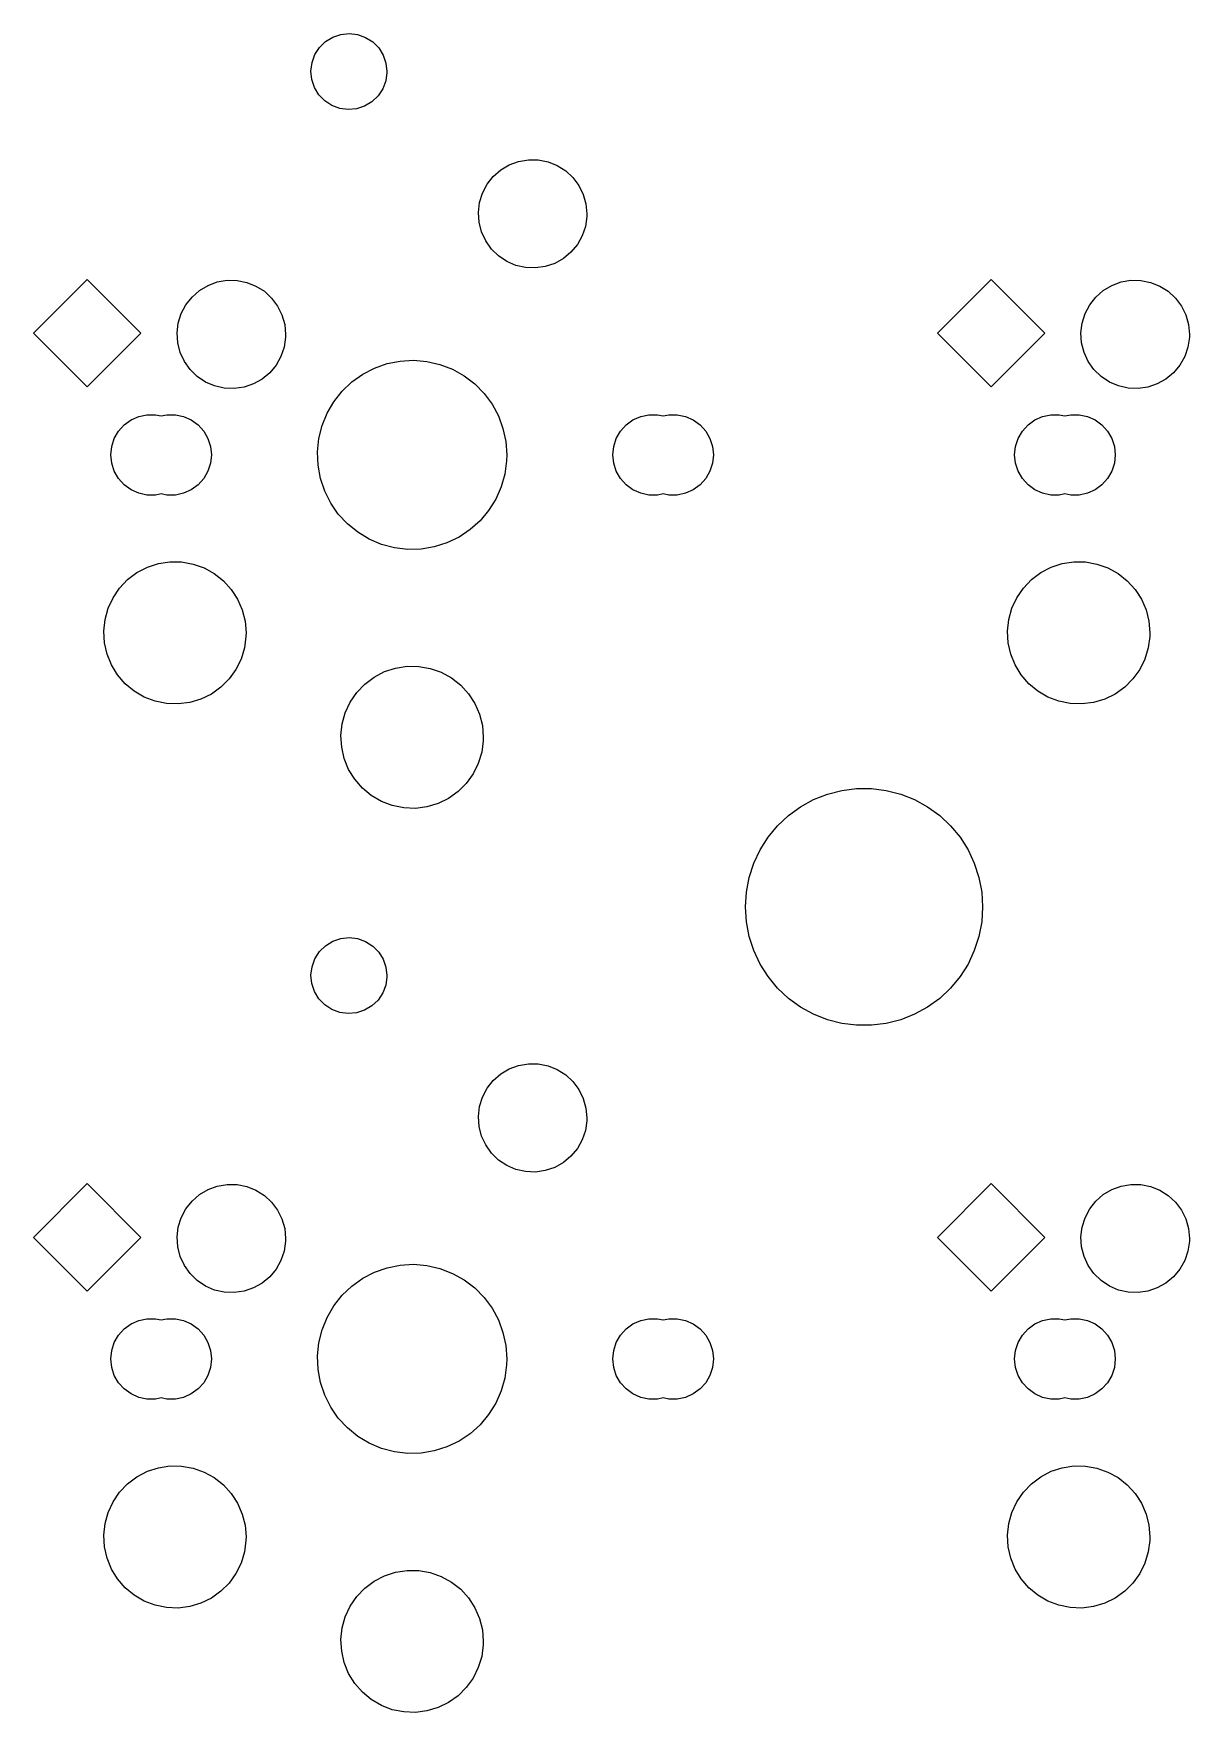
# Model space of a CAD drawing. Extents: x 63 to 249, y -153 to -58.
# Drawn here: x 196.62 to 220.98, y -114.51 to -79.13 of the extents above; entities that cross this region are included whole.
import ezdxf

# ---------------------------------------------------------------- set-up
doc = ezdxf.new("R2010")
doc.units = 0
doc.layers.add('BLACK', color=7, linetype='CONTINUOUS')

msp = doc.modelspace()

# ---------------------------------------------------------------- linework, layer by layer
at = {"layer": 'BLACK', "linetype": 'CONTINUOUS'}
for p, q in [((202.772, -79.3029), (202.924, -79.2094)), ((202.924, -79.2094), (203.093, -79.1519)), ((203.093, -79.1519), (203.27, -79.1333)), ((203.27, -79.1333), (203.447, -79.1544)), ((203.447, -79.1544), (203.615, -79.2142)), ((203.615, -79.2142), (203.766, -79.3098)), ((202.487, -79.7452), (202.548, -79.5776)), ((202.548, -79.5776), (202.645, -79.4277)), ((202.645, -79.4277), (202.772, -79.3029)), ((203.766, -79.3098), (203.892, -79.4364)), ((203.892, -79.4364), (203.986, -79.5876)), ((203.986, -79.5876), (204.045, -79.756)), ((202.465, -79.9221), (202.487, -79.7452)), ((202.482, -80.0996), (202.465, -79.9221)), ((204.045, -79.756), (204.065, -79.9333)), ((204.065, -79.9333), (204.064, -79.9556)), ((202.538, -80.2688), (202.482, -80.0996)), ((202.631, -80.4214), (202.538, -80.2688)), ((203.976, -80.299), (203.878, -80.4475)), ((204.04, -80.1322), (203.976, -80.299)), ((204.064, -79.9556), (204.04, -80.1322)), ((202.755, -80.5497), (202.631, -80.4214)), ((202.904, -80.6474), (202.755, -80.5497)), ((203.071, -80.7095), (202.904, -80.6474)), ((203.748, -80.5705), (203.595, -80.6618)), ((203.878, -80.4475), (203.748, -80.5705)), ((203.248, -80.7331), (203.071, -80.7095)), ((203.426, -80.7169), (203.248, -80.7331)), ((203.595, -80.6618), (203.426, -80.7169)), ((206.308, -82.1442), (206.465, -82.0063)), ((206.465, -82.0063), (206.645, -81.8993)), ((206.645, -81.8993), (206.841, -81.8269)), ((206.841, -81.8269), (207.047, -81.7915)), ((207.047, -81.7915), (207.256, -81.7943)), ((207.256, -81.7943), (207.462, -81.8351)), ((207.462, -81.8351), (207.656, -81.9126)), ((207.656, -81.9126), (207.833, -82.0242)), ((207.833, -82.0242), (207.986, -82.1662)), ((206.081, -82.4936), (206.178, -82.3085)), ((206.178, -82.3085), (206.308, -82.1442)), ((207.986, -82.1662), (208.112, -82.3338)), ((208.112, -82.3338), (208.204, -82.5214)), ((205.994, -82.9011), (206.019, -82.6934)), ((206.019, -82.6934), (206.081, -82.4936)), ((208.204, -82.5214), (208.261, -82.7227)), ((208.261, -82.7227), (208.28, -82.931)), ((206.008, -83.1098), (205.994, -82.9011)), ((206.06, -83.3125), (206.008, -83.1098)), ((208.278, -82.9908), (208.248, -83.1978)), ((208.28, -82.931), (208.278, -82.9908)), ((206.147, -83.5025), (206.06, -83.3125)), ((208.181, -83.3959), (208.079, -83.5784)), ((208.248, -83.1978), (208.181, -83.3959)), ((206.268, -83.6733), (206.147, -83.5025)), ((206.418, -83.8193), (206.268, -83.6733)), ((206.592, -83.9355), (206.418, -83.8193)), ((207.945, -83.7392), (207.784, -83.873)), ((208.079, -83.5784), (207.945, -83.7392)), ((206.784, -84.0181), (206.592, -83.9355)), ((206.988, -84.0642), (206.784, -84.0181)), ((207.197, -84.0724), (206.988, -84.0642)), ((207.404, -84.0424), (207.197, -84.0724)), ((207.602, -83.9752), (207.404, -84.0424)), ((207.784, -83.873), (207.602, -83.9752)), ((196.618, -85.4487), (197.749, -84.3173)), ((197.749, -84.3173), (198.881, -85.4487)), ((199.958, -84.6842), (200.115, -84.5463)), ((200.115, -84.5463), (200.295, -84.4393)), ((200.295, -84.4393), (200.491, -84.3669)), ((200.491, -84.3669), (200.697, -84.3315)), ((200.697, -84.3315), (200.906, -84.3343)), ((200.906, -84.3343), (201.112, -84.3751)), ((201.112, -84.3751), (201.306, -84.4526)), ((201.306, -84.4526), (201.483, -84.5642)), ((215.668, -85.4487), (216.799, -84.3173)), ((216.799, -84.3173), (217.931, -85.4487)), ((219.008, -84.6842), (219.165, -84.5463)), ((219.165, -84.5463), (219.345, -84.4393)), ((219.345, -84.4393), (219.541, -84.3669)), ((219.541, -84.3669), (219.747, -84.3315)), ((219.747, -84.3315), (219.956, -84.3343)), ((219.956, -84.3343), (220.162, -84.3751)), ((220.162, -84.3751), (220.356, -84.4526)), ((220.356, -84.4526), (220.533, -84.5642)), ((199.731, -85.0336), (199.828, -84.8485)), ((199.828, -84.8485), (199.958, -84.6842)), ((201.483, -84.5642), (201.636, -84.7062)), ((201.636, -84.7062), (201.762, -84.8738)), ((201.762, -84.8738), (201.854, -85.0614)), ((218.781, -85.0336), (218.878, -84.8485)), ((218.878, -84.8485), (219.008, -84.6842)), ((220.533, -84.5642), (220.686, -84.7062)), ((220.686, -84.7062), (220.812, -84.8738)), ((220.812, -84.8738), (220.904, -85.0614)), ((199.644, -85.4411), (199.669, -85.2334)), ((199.669, -85.2334), (199.731, -85.0336)), ((201.854, -85.0614), (201.911, -85.2627)), ((218.694, -85.4411), (218.719, -85.2334)), ((218.719, -85.2334), (218.781, -85.0336)), ((220.904, -85.0614), (220.961, -85.2627)), ((197.749, -86.5801), (196.618, -85.4487)), ((198.881, -85.4487), (197.749, -86.5801)), ((199.658, -85.6498), (199.644, -85.4411)), ((201.928, -85.5308), (201.898, -85.7378)), ((201.911, -85.2627), (201.93, -85.471)), ((201.93, -85.471), (201.928, -85.5308)), ((216.799, -86.5801), (215.668, -85.4487)), ((217.931, -85.4487), (216.799, -86.5801)), ((218.708, -85.6498), (218.694, -85.4411)), ((220.978, -85.5308), (220.948, -85.7378)), ((220.961, -85.2627), (220.98, -85.471)), ((220.98, -85.471), (220.978, -85.5308)), ((199.71, -85.8525), (199.658, -85.6498)), ((199.797, -86.0425), (199.71, -85.8525)), ((201.831, -85.9359), (201.729, -86.1184)), ((201.898, -85.7378), (201.831, -85.9359)), ((218.76, -85.8525), (218.708, -85.6498)), ((218.847, -86.0425), (218.76, -85.8525)), ((220.881, -85.9359), (220.779, -86.1184)), ((220.948, -85.7378), (220.881, -85.9359)), ((199.918, -86.2133), (199.797, -86.0425)), ((200.068, -86.3593), (199.918, -86.2133)), ((201.595, -86.2792), (201.434, -86.413)), ((201.729, -86.1184), (201.595, -86.2792)), ((203.326, -86.4747), (203.555, -86.3109)), ((203.555, -86.3109), (203.805, -86.1811)), ((203.805, -86.1811), (204.071, -86.0878)), ((204.071, -86.0878), (204.347, -86.0328)), ((204.347, -86.0328), (204.628, -86.0173)), ((204.628, -86.0173), (204.909, -86.0416)), ((204.909, -86.0416), (205.183, -86.1052)), ((205.183, -86.1052), (205.446, -86.2069)), ((205.446, -86.2069), (205.692, -86.3445)), ((218.968, -86.2133), (218.847, -86.0425)), ((219.118, -86.3593), (218.968, -86.2133)), ((220.645, -86.2792), (220.484, -86.413)), ((220.779, -86.1184), (220.645, -86.2792)), ((200.242, -86.4755), (200.068, -86.3593)), ((200.434, -86.5581), (200.242, -86.4755)), ((200.638, -86.6042), (200.434, -86.5581)), ((200.847, -86.6124), (200.638, -86.6042)), ((201.054, -86.5824), (200.847, -86.6124)), ((201.252, -86.5152), (201.054, -86.5824)), ((201.434, -86.413), (201.252, -86.5152)), ((202.948, -86.8903), (203.122, -86.6691)), ((203.122, -86.6691), (203.326, -86.4747)), ((205.692, -86.3445), (205.916, -86.5154)), ((205.916, -86.5154), (206.113, -86.7161)), ((219.292, -86.4755), (219.118, -86.3593)), ((219.484, -86.5581), (219.292, -86.4755)), ((219.688, -86.6042), (219.484, -86.5581)), ((219.897, -86.6124), (219.688, -86.6042)), ((220.104, -86.5824), (219.897, -86.6124)), ((220.302, -86.5152), (220.104, -86.5824)), ((220.484, -86.413), (220.302, -86.5152)), ((202.806, -87.1338), (202.948, -86.8903)), ((206.113, -86.7161), (206.281, -86.9426)), ((206.281, -86.9426), (206.414, -87.1905)), ((198.528, -87.3787), (198.672, -87.2741)), ((198.672, -87.2741), (198.834, -87.2017)), ((198.834, -87.2017), (199.008, -87.1648)), ((199.008, -87.1648), (199.186, -87.1648)), ((199.186, -87.1648), (199.307, -87.1905)), ((199.307, -87.1905), (199.428, -87.1648)), ((199.428, -87.1648), (199.606, -87.1648)), ((199.606, -87.1648), (199.78, -87.2017)), ((199.78, -87.2017), (199.942, -87.2741)), ((199.942, -87.2741), (200.086, -87.3787)), ((202.701, -87.3949), (202.806, -87.1338)), ((206.414, -87.1905), (206.512, -87.4547)), ((209.108, -87.3787), (209.252, -87.2741)), ((209.252, -87.2741), (209.414, -87.2017)), ((209.414, -87.2017), (209.588, -87.1648)), ((209.588, -87.1648), (209.766, -87.1648)), ((209.766, -87.1648), (209.887, -87.1905)), ((209.887, -87.1905), (210.008, -87.1648)), ((210.008, -87.1648), (210.186, -87.1648)), ((210.186, -87.1648), (210.36, -87.2017)), ((210.36, -87.2017), (210.522, -87.2741)), ((210.522, -87.2741), (210.666, -87.3787)), ((217.578, -87.3787), (217.722, -87.2741)), ((217.722, -87.2741), (217.884, -87.2017)), ((217.884, -87.2017), (218.058, -87.1648)), ((218.058, -87.1648), (218.236, -87.1648)), ((218.236, -87.1648), (218.357, -87.1905)), ((218.357, -87.1905), (218.478, -87.1648)), ((218.478, -87.1648), (218.656, -87.1648)), ((218.656, -87.1648), (218.83, -87.2017)), ((218.83, -87.2017), (218.992, -87.2741)), ((218.992, -87.2741), (219.136, -87.3787)), ((198.265, -87.8341), (198.32, -87.6649)), ((198.32, -87.6649), (198.409, -87.5109)), ((198.409, -87.5109), (198.528, -87.3787)), ((200.086, -87.3787), (200.205, -87.5109)), ((200.205, -87.5109), (200.294, -87.6649)), ((200.294, -87.6649), (200.349, -87.8341)), ((202.604, -87.9484), (202.633, -87.6682)), ((202.633, -87.6682), (202.701, -87.3949)), ((206.512, -87.4547), (206.571, -87.7301)), ((206.571, -87.7301), (206.591, -88.011)), ((208.845, -87.8341), (208.9, -87.6649)), ((208.9, -87.6649), (208.989, -87.5109)), ((208.989, -87.5109), (209.108, -87.3787)), ((210.666, -87.3787), (210.785, -87.5109)), ((210.785, -87.5109), (210.874, -87.6649)), ((210.874, -87.6649), (210.929, -87.8341)), ((217.315, -87.8341), (217.37, -87.6649)), ((217.37, -87.6649), (217.459, -87.5109)), ((217.459, -87.5109), (217.578, -87.3787)), ((219.136, -87.3787), (219.255, -87.5109)), ((219.255, -87.5109), (219.344, -87.6649)), ((219.344, -87.6649), (219.399, -87.8341)), ((198.246, -88.011), (198.265, -87.8341)), ((198.265, -88.1879), (198.246, -88.011)), ((200.349, -87.8341), (200.368, -88.011)), ((200.368, -88.011), (200.349, -88.1879)), ((202.615, -88.2298), (202.604, -87.9484)), ((206.591, -88.011), (206.587, -88.1362)), ((208.826, -88.011), (208.845, -87.8341)), ((208.845, -88.1879), (208.826, -88.011)), ((210.929, -87.8341), (210.948, -88.011)), ((210.948, -88.011), (210.929, -88.1879)), ((217.296, -88.011), (217.315, -87.8341)), ((217.315, -88.1879), (217.296, -88.011)), ((219.399, -87.8341), (219.418, -88.011)), ((219.418, -88.011), (219.399, -88.1879)), ((198.32, -88.3571), (198.265, -88.1879)), ((198.409, -88.5111), (198.32, -88.3571)), ((200.294, -88.3571), (200.205, -88.5111)), ((200.349, -88.1879), (200.294, -88.3571)), ((202.666, -88.5069), (202.615, -88.2298)), ((206.549, -88.4153), (206.473, -88.6864)), ((206.587, -88.1362), (206.549, -88.4153)), ((208.9, -88.3571), (208.845, -88.1879)), ((208.989, -88.5111), (208.9, -88.3571)), ((210.874, -88.3571), (210.785, -88.5111)), ((210.929, -88.1879), (210.874, -88.3571)), ((217.37, -88.3571), (217.315, -88.1879)), ((217.459, -88.5111), (217.37, -88.3571)), ((219.344, -88.3571), (219.255, -88.5111)), ((219.399, -88.1879), (219.344, -88.3571)), ((198.528, -88.6433), (198.409, -88.5111)), ((198.672, -88.7479), (198.528, -88.6433)), ((198.834, -88.8203), (198.672, -88.7479)), ((199.942, -88.7479), (199.78, -88.8203)), ((200.086, -88.6433), (199.942, -88.7479)), ((200.205, -88.5111), (200.086, -88.6433)), ((202.755, -88.774), (202.666, -88.5069)), ((202.881, -89.026), (202.755, -88.774)), ((206.473, -88.6864), (206.359, -88.944)), ((209.108, -88.6433), (208.989, -88.5111)), ((209.252, -88.7479), (209.108, -88.6433)), ((209.414, -88.8203), (209.252, -88.7479)), ((210.522, -88.7479), (210.36, -88.8203)), ((210.666, -88.6433), (210.522, -88.7479)), ((210.785, -88.5111), (210.666, -88.6433)), ((217.578, -88.6433), (217.459, -88.5111)), ((217.722, -88.7479), (217.578, -88.6433)), ((217.884, -88.8203), (217.722, -88.7479)), ((218.992, -88.7479), (218.83, -88.8203)), ((219.136, -88.6433), (218.992, -88.7479)), ((219.255, -88.5111), (219.136, -88.6433)), ((199.008, -88.8572), (198.834, -88.8203)), ((199.186, -88.8572), (199.008, -88.8572)), ((199.307, -88.8315), (199.186, -88.8572)), ((199.428, -88.8572), (199.307, -88.8315)), ((199.606, -88.8572), (199.428, -88.8572)), ((199.78, -88.8203), (199.606, -88.8572)), ((203.041, -89.2577), (202.881, -89.026)), ((206.359, -88.944), (206.21, -89.183)), ((209.588, -88.8572), (209.414, -88.8203)), ((209.766, -88.8572), (209.588, -88.8572)), ((209.887, -88.8315), (209.766, -88.8572)), ((210.008, -88.8572), (209.887, -88.8315)), ((210.186, -88.8572), (210.008, -88.8572)), ((210.36, -88.8203), (210.186, -88.8572)), ((218.058, -88.8572), (217.884, -88.8203)), ((218.236, -88.8572), (218.058, -88.8572)), ((218.357, -88.8315), (218.236, -88.8572)), ((218.478, -88.8572), (218.357, -88.8315)), ((218.656, -88.8572), (218.478, -88.8572)), ((218.83, -88.8203), (218.656, -88.8572)), ((203.232, -89.4645), (203.041, -89.2577)), ((203.45, -89.6423), (203.232, -89.4645)), ((206.029, -89.3986), (205.819, -89.5865)), ((206.21, -89.183), (206.029, -89.3986)), ((203.692, -89.7876), (203.45, -89.6423)), ((203.951, -89.8974), (203.692, -89.7876)), ((205.585, -89.743), (205.331, -89.8649)), ((205.819, -89.5865), (205.585, -89.743)), ((204.223, -89.9696), (203.951, -89.8974)), ((204.503, -90.0027), (204.223, -89.9696)), ((204.785, -89.9961), (204.503, -90.0027)), ((205.062, -89.9498), (204.785, -89.9961)), ((205.331, -89.8649), (205.062, -89.9498)), ((198.601, -90.6393), (198.798, -90.4917)), ((198.798, -90.4917), (199.016, -90.3782)), ((199.016, -90.3782), (199.249, -90.3018)), ((199.249, -90.3018), (199.492, -90.2647)), ((199.492, -90.2647), (199.738, -90.2677)), ((199.738, -90.2677), (199.98, -90.3108)), ((199.98, -90.3108), (200.212, -90.3928)), ((200.212, -90.3928), (200.427, -90.5116)), ((200.427, -90.5116), (200.62, -90.664)), ((217.651, -90.6393), (217.848, -90.4917)), ((217.848, -90.4917), (218.066, -90.3782)), ((218.066, -90.3782), (218.299, -90.3018)), ((218.299, -90.3018), (218.542, -90.2647)), ((218.542, -90.2647), (218.788, -90.2677)), ((218.788, -90.2677), (219.03, -90.3108)), ((219.03, -90.3108), (219.262, -90.3928)), ((219.262, -90.3928), (219.477, -90.5116)), ((219.477, -90.5116), (219.67, -90.664)), ((198.293, -91.0201), (198.431, -90.817)), ((198.431, -90.817), (198.601, -90.6393)), ((200.62, -90.664), (200.785, -90.8458)), ((200.785, -90.8458), (200.919, -91.0522)), ((217.343, -91.0201), (217.481, -90.817)), ((217.481, -90.817), (217.651, -90.6393)), ((219.67, -90.664), (219.835, -90.8458)), ((219.835, -90.8458), (219.969, -91.0522)), ((198.124, -91.4799), (198.189, -91.2431)), ((198.189, -91.2431), (198.293, -91.0201)), ((200.919, -91.0522), (201.017, -91.2776)), ((217.174, -91.4799), (217.239, -91.2431)), ((217.239, -91.2431), (217.343, -91.0201)), ((219.969, -91.0522), (220.067, -91.2776)), ((198.097, -91.7244), (198.124, -91.4799)), ((201.017, -91.2776), (201.077, -91.516)), ((201.077, -91.516), (201.097, -91.761)), ((217.147, -91.7244), (217.174, -91.4799)), ((220.067, -91.2776), (220.127, -91.516)), ((220.127, -91.516), (220.147, -91.761)), ((198.112, -91.9698), (198.097, -91.7244)), ((198.166, -92.2096), (198.112, -91.9698)), ((201.095, -91.8343), (201.063, -92.078)), ((201.097, -91.761), (201.095, -91.8343)), ((217.162, -91.9698), (217.147, -91.7244)), ((217.216, -92.2096), (217.162, -91.9698)), ((220.145, -91.8343), (220.113, -92.078)), ((220.147, -91.761), (220.145, -91.8343)), ((198.258, -92.4373), (198.166, -92.2096)), ((200.992, -92.3132), (200.883, -92.5336)), ((201.063, -92.078), (200.992, -92.3132)), ((217.308, -92.4373), (217.216, -92.2096)), ((220.042, -92.3132), (219.933, -92.5336)), ((220.113, -92.078), (220.042, -92.3132)), ((198.387, -92.6469), (198.258, -92.4373)), ((198.548, -92.8327), (198.387, -92.6469)), ((200.883, -92.5336), (200.739, -92.7332)), ((203.798, -92.6917), (204.016, -92.5782)), ((204.016, -92.5782), (204.249, -92.5018)), ((204.249, -92.5018), (204.492, -92.4647)), ((204.492, -92.4647), (204.738, -92.4677)), ((204.738, -92.4677), (204.98, -92.5108)), ((204.98, -92.5108), (205.212, -92.5928)), ((205.212, -92.5928), (205.427, -92.7116)), ((217.437, -92.6469), (217.308, -92.4373)), ((217.598, -92.8327), (217.437, -92.6469)), ((219.933, -92.5336), (219.789, -92.7332)), ((198.737, -92.9897), (198.548, -92.8327)), ((198.949, -93.1137), (198.737, -92.9897)), ((200.565, -92.9067), (200.365, -93.0494)), ((200.739, -92.7332), (200.565, -92.9067)), ((203.293, -93.2201), (203.431, -93.017)), ((203.431, -93.017), (203.601, -92.8393)), ((203.601, -92.8393), (203.798, -92.6917)), ((205.427, -92.7116), (205.62, -92.864)), ((205.62, -92.864), (205.785, -93.0458)), ((217.787, -92.9897), (217.598, -92.8327)), ((217.999, -93.1137), (217.787, -92.9897)), ((219.615, -92.9067), (219.415, -93.0494)), ((219.789, -92.7332), (219.615, -92.9067)), ((199.179, -93.2014), (198.949, -93.1137)), ((199.419, -93.2504), (199.179, -93.2014)), ((199.665, -93.2595), (199.419, -93.2504)), ((199.909, -93.2282), (199.665, -93.2595)), ((200.144, -93.1576), (199.909, -93.2282)), ((200.365, -93.0494), (200.144, -93.1576)), ((203.189, -93.4431), (203.293, -93.2201)), ((205.785, -93.0458), (205.919, -93.2522)), ((205.919, -93.2522), (206.017, -93.4776)), ((218.229, -93.2014), (217.999, -93.1137)), ((218.469, -93.2504), (218.229, -93.2014)), ((218.715, -93.2595), (218.469, -93.2504)), ((218.959, -93.2282), (218.715, -93.2595)), ((219.194, -93.1576), (218.959, -93.2282)), ((219.415, -93.0494), (219.194, -93.1576)), ((203.097, -93.9244), (203.124, -93.6799)), ((203.124, -93.6799), (203.189, -93.4431)), ((206.017, -93.4776), (206.077, -93.716)), ((206.077, -93.716), (206.097, -93.961)), ((203.112, -94.1698), (203.097, -93.9244)), ((206.095, -94.0343), (206.063, -94.278)), ((206.097, -93.961), (206.095, -94.0343)), ((203.166, -94.4096), (203.112, -94.1698)), ((203.258, -94.6373), (203.166, -94.4096)), ((206.063, -94.278), (205.992, -94.5132)), ((203.387, -94.8469), (203.258, -94.6373)), ((205.883, -94.7336), (205.739, -94.9332)), ((205.992, -94.5132), (205.883, -94.7336)), ((203.548, -95.0327), (203.387, -94.8469)), ((203.737, -95.1897), (203.548, -95.0327)), ((205.565, -95.1067), (205.365, -95.2494)), ((205.739, -94.9332), (205.565, -95.1067)), ((213.058, -95.2739), (213.349, -95.1584)), ((213.349, -95.1584), (213.654, -95.0803)), ((213.654, -95.0803), (213.965, -95.0409)), ((213.965, -95.0409), (214.279, -95.0409)), ((214.279, -95.0409), (214.59, -95.0803)), ((214.59, -95.0803), (214.895, -95.1584)), ((214.895, -95.1584), (215.186, -95.2739)), ((203.949, -95.3137), (203.737, -95.1897)), ((204.179, -95.4014), (203.949, -95.3137)), ((204.419, -95.4504), (204.179, -95.4014)), ((204.665, -95.4595), (204.419, -95.4504)), ((204.909, -95.4282), (204.665, -95.4595)), ((205.144, -95.3576), (204.909, -95.4282)), ((205.365, -95.2494), (205.144, -95.3576)), ((212.528, -95.6097), (212.782, -95.4252)), ((212.782, -95.4252), (213.058, -95.2739)), ((215.186, -95.2739), (215.462, -95.4252)), ((215.462, -95.4252), (215.716, -95.6097)), ((212.099, -96.0665), (212.3, -95.8246)), ((212.3, -95.8246), (212.528, -95.6097)), ((215.716, -95.6097), (215.944, -95.8246)), ((215.944, -95.8246), (216.145, -96.0665)), ((211.931, -96.3316), (212.099, -96.0665)), ((216.145, -96.0665), (216.313, -96.3316)), ((211.798, -96.6157), (211.931, -96.3316)), ((216.313, -96.3316), (216.446, -96.6157)), ((211.642, -97.2227), (211.701, -96.9143)), ((211.701, -96.9143), (211.798, -96.6157)), ((216.446, -96.6157), (216.543, -96.9143)), ((216.543, -96.9143), (216.602, -97.2227)), ((211.622, -97.536), (211.642, -97.2227)), ((216.602, -97.2227), (216.622, -97.536)), ((211.642, -97.8493), (211.622, -97.536)), ((216.622, -97.536), (216.602, -97.8493)), ((211.701, -98.1577), (211.642, -97.8493)), ((216.602, -97.8493), (216.543, -98.1577)), ((202.772, -98.3529), (202.924, -98.2594)), ((202.924, -98.2594), (203.093, -98.2019)), ((203.093, -98.2019), (203.27, -98.1833)), ((203.27, -98.1833), (203.447, -98.2044)), ((203.447, -98.2044), (203.615, -98.2642)), ((203.615, -98.2642), (203.766, -98.3598)), ((211.798, -98.4563), (211.701, -98.1577)), ((216.543, -98.1577), (216.446, -98.4563)), ((202.487, -98.7952), (202.548, -98.6276)), ((202.548, -98.6276), (202.645, -98.4777)), ((202.645, -98.4777), (202.772, -98.3529)), ((203.766, -98.3598), (203.892, -98.4864)), ((203.892, -98.4864), (203.986, -98.6376)), ((203.986, -98.6376), (204.045, -98.806)), ((211.931, -98.7404), (211.798, -98.4563)), ((216.446, -98.4563), (216.313, -98.7404)), ((202.465, -98.9721), (202.487, -98.7952)), ((202.482, -99.1496), (202.465, -98.9721)), ((204.064, -99.0056), (204.04, -99.1822)), ((204.045, -98.806), (204.065, -98.9833)), ((204.065, -98.9833), (204.064, -99.0056)), ((212.099, -99.0055), (211.931, -98.7404)), ((212.3, -99.2474), (212.099, -99.0055)), ((216.145, -99.0055), (215.944, -99.2474)), ((216.313, -98.7404), (216.145, -99.0055)), ((202.538, -99.3188), (202.482, -99.1496)), ((202.631, -99.4714), (202.538, -99.3188)), ((203.976, -99.349), (203.878, -99.4975)), ((204.04, -99.1822), (203.976, -99.349)), ((212.528, -99.4623), (212.3, -99.2474)), ((215.944, -99.2474), (215.716, -99.4623)), ((202.755, -99.5997), (202.631, -99.4714)), ((202.904, -99.6974), (202.755, -99.5997)), ((203.071, -99.7595), (202.904, -99.6974)), ((203.595, -99.7118), (203.426, -99.7669)), ((203.748, -99.6205), (203.595, -99.7118)), ((203.878, -99.4975), (203.748, -99.6205)), ((212.782, -99.6468), (212.528, -99.4623)), ((213.058, -99.7981), (212.782, -99.6468)), ((215.462, -99.6468), (215.186, -99.7981)), ((215.716, -99.4623), (215.462, -99.6468)), ((203.248, -99.7831), (203.071, -99.7595)), ((203.426, -99.7669), (203.248, -99.7831)), ((213.349, -99.9136), (213.058, -99.7981)), ((213.654, -99.9917), (213.349, -99.9136)), ((213.965, -100.031), (213.654, -99.9917)), ((214.279, -100.031), (213.965, -100.031)), ((214.59, -99.9917), (214.279, -100.031)), ((214.895, -99.9136), (214.59, -99.9917)), ((215.186, -99.7981), (214.895, -99.9136)), ((206.308, -101.194), (206.465, -101.056)), ((206.465, -101.056), (206.645, -100.949)), ((206.645, -100.949), (206.841, -100.877)), ((206.841, -100.877), (207.047, -100.842)), ((207.047, -100.842), (207.256, -100.844)), ((207.256, -100.844), (207.462, -100.885)), ((207.462, -100.885), (207.656, -100.963)), ((207.656, -100.963), (207.833, -101.074)), ((207.833, -101.074), (207.986, -101.216)), ((206.081, -101.544), (206.178, -101.358)), ((206.178, -101.358), (206.308, -101.194)), ((207.986, -101.216), (208.112, -101.384)), ((208.112, -101.384), (208.204, -101.571)), ((205.994, -101.951), (206.019, -101.743)), ((206.019, -101.743), (206.081, -101.544)), ((208.204, -101.571), (208.261, -101.773)), ((208.261, -101.773), (208.28, -101.981)), ((206.008, -102.16), (205.994, -101.951)), ((206.06, -102.363), (206.008, -102.16)), ((208.278, -102.041), (208.248, -102.248)), ((208.28, -101.981), (208.278, -102.041)), ((206.147, -102.552), (206.06, -102.363)), ((206.268, -102.723), (206.147, -102.552)), ((208.181, -102.446), (208.079, -102.628)), ((208.248, -102.248), (208.181, -102.446)), ((206.418, -102.869), (206.268, -102.723)), ((206.592, -102.985), (206.418, -102.869)), ((207.784, -102.923), (207.602, -103.025)), ((207.945, -102.789), (207.784, -102.923)), ((208.079, -102.628), (207.945, -102.789)), ((206.784, -103.068), (206.592, -102.985)), ((206.988, -103.114), (206.784, -103.068)), ((207.197, -103.122), (206.988, -103.114)), ((207.404, -103.092), (207.197, -103.122)), ((207.602, -103.025), (207.404, -103.092)), ((196.618, -104.499), (197.749, -103.367)), ((197.749, -103.367), (198.881, -104.499)), ((199.958, -103.734), (200.115, -103.596)), ((200.115, -103.596), (200.295, -103.489)), ((200.295, -103.489), (200.491, -103.417)), ((200.491, -103.417), (200.697, -103.382)), ((200.697, -103.382), (200.906, -103.384)), ((200.906, -103.384), (201.112, -103.425)), ((201.112, -103.425), (201.306, -103.503)), ((201.306, -103.503), (201.483, -103.614)), ((201.483, -103.614), (201.636, -103.756)), ((215.668, -104.499), (216.799, -103.367)), ((216.799, -103.367), (217.931, -104.499)), ((219.008, -103.734), (219.165, -103.596)), ((219.165, -103.596), (219.345, -103.489)), ((219.345, -103.489), (219.541, -103.417)), ((219.541, -103.417), (219.747, -103.382)), ((219.747, -103.382), (219.956, -103.384)), ((219.956, -103.384), (220.162, -103.425)), ((220.162, -103.425), (220.356, -103.503)), ((220.356, -103.503), (220.533, -103.614)), ((220.533, -103.614), (220.686, -103.756)), ((199.731, -104.084), (199.828, -103.898)), ((199.828, -103.898), (199.958, -103.734)), ((201.636, -103.756), (201.762, -103.924)), ((201.762, -103.924), (201.854, -104.111)), ((218.781, -104.084), (218.878, -103.898)), ((218.878, -103.898), (219.008, -103.734)), ((220.686, -103.756), (220.812, -103.924)), ((220.812, -103.924), (220.904, -104.111)), ((199.644, -104.491), (199.669, -104.283)), ((199.669, -104.283), (199.731, -104.084)), ((201.854, -104.111), (201.911, -104.313)), ((201.911, -104.313), (201.93, -104.521)), ((218.694, -104.491), (218.719, -104.283)), ((218.719, -104.283), (218.781, -104.084)), ((220.904, -104.111), (220.961, -104.313)), ((220.961, -104.313), (220.98, -104.521)), ((197.749, -105.63), (196.618, -104.499)), ((198.881, -104.499), (197.749, -105.63)), ((199.658, -104.7), (199.644, -104.491)), ((199.71, -104.903), (199.658, -104.7)), ((201.928, -104.581), (201.898, -104.788)), ((201.93, -104.521), (201.928, -104.581)), ((216.799, -105.63), (215.668, -104.499)), ((217.931, -104.499), (216.799, -105.63)), ((218.708, -104.7), (218.694, -104.491)), ((218.76, -104.903), (218.708, -104.7)), ((220.978, -104.581), (220.948, -104.788)), ((220.98, -104.521), (220.978, -104.581)), ((199.797, -105.093), (199.71, -104.903)), ((201.831, -104.986), (201.729, -105.168)), ((201.898, -104.788), (201.831, -104.986)), ((218.847, -105.093), (218.76, -104.903)), ((220.881, -104.986), (220.779, -105.168)), ((220.948, -104.788), (220.881, -104.986)), ((199.918, -105.263), (199.797, -105.093)), ((200.068, -105.409), (199.918, -105.263)), ((200.242, -105.525), (200.068, -105.409)), ((201.595, -105.329), (201.434, -105.463)), ((201.729, -105.168), (201.595, -105.329)), ((203.326, -105.525), (203.555, -105.361)), ((203.555, -105.361), (203.805, -105.231)), ((203.805, -105.231), (204.071, -105.138)), ((204.071, -105.138), (204.347, -105.083)), ((204.347, -105.083), (204.628, -105.067)), ((204.628, -105.067), (204.909, -105.092)), ((204.909, -105.092), (205.183, -105.155)), ((205.183, -105.155), (205.446, -105.257)), ((205.446, -105.257), (205.692, -105.394)), ((205.692, -105.394), (205.916, -105.565)), ((218.968, -105.263), (218.847, -105.093)), ((219.118, -105.409), (218.968, -105.263)), ((219.292, -105.525), (219.118, -105.409)), ((220.645, -105.329), (220.484, -105.463)), ((220.779, -105.168), (220.645, -105.329)), ((200.434, -105.608), (200.242, -105.525)), ((200.638, -105.654), (200.434, -105.608)), ((200.847, -105.662), (200.638, -105.654)), ((201.054, -105.632), (200.847, -105.662)), ((201.252, -105.565), (201.054, -105.632)), ((201.434, -105.463), (201.252, -105.565)), ((202.948, -105.94), (203.122, -105.719)), ((203.122, -105.719), (203.326, -105.525)), ((205.916, -105.565), (206.113, -105.766)), ((206.113, -105.766), (206.281, -105.993)), ((219.484, -105.608), (219.292, -105.525)), ((219.688, -105.654), (219.484, -105.608)), ((219.897, -105.662), (219.688, -105.654)), ((220.104, -105.632), (219.897, -105.662)), ((220.302, -105.565), (220.104, -105.632)), ((220.484, -105.463), (220.302, -105.565)), ((202.806, -106.184), (202.948, -105.94)), ((206.281, -105.993), (206.414, -106.24)), ((198.409, -106.561), (198.528, -106.429)), ((198.528, -106.429), (198.672, -106.324)), ((198.672, -106.324), (198.834, -106.252)), ((198.834, -106.252), (199.008, -106.215)), ((199.008, -106.215), (199.186, -106.215)), ((199.186, -106.215), (199.307, -106.24)), ((199.307, -106.24), (199.428, -106.215)), ((199.428, -106.215), (199.606, -106.215)), ((199.606, -106.215), (199.78, -106.252)), ((199.78, -106.252), (199.942, -106.324)), ((199.942, -106.324), (200.086, -106.429)), ((200.086, -106.429), (200.205, -106.561)), ((202.633, -106.718), (202.701, -106.445)), ((202.701, -106.445), (202.806, -106.184)), ((206.414, -106.24), (206.512, -106.505)), ((208.989, -106.561), (209.108, -106.429)), ((209.108, -106.429), (209.252, -106.324)), ((209.252, -106.324), (209.414, -106.252)), ((209.414, -106.252), (209.588, -106.215)), ((209.588, -106.215), (209.766, -106.215)), ((209.766, -106.215), (209.887, -106.24)), ((209.887, -106.24), (210.008, -106.215)), ((210.008, -106.215), (210.186, -106.215)), ((210.186, -106.215), (210.36, -106.252)), ((210.36, -106.252), (210.522, -106.324)), ((210.522, -106.324), (210.666, -106.429)), ((210.666, -106.429), (210.785, -106.561)), ((217.459, -106.561), (217.578, -106.429)), ((217.578, -106.429), (217.722, -106.324)), ((217.722, -106.324), (217.884, -106.252)), ((217.884, -106.252), (218.058, -106.215)), ((218.058, -106.215), (218.236, -106.215)), ((218.236, -106.215), (218.357, -106.24)), ((218.357, -106.24), (218.478, -106.215)), ((218.478, -106.215), (218.656, -106.215)), ((218.656, -106.215), (218.83, -106.252)), ((218.83, -106.252), (218.992, -106.324)), ((218.992, -106.324), (219.136, -106.429)), ((219.136, -106.429), (219.255, -106.561)), ((198.265, -106.884), (198.32, -106.715)), ((198.32, -106.715), (198.409, -106.561)), ((200.205, -106.561), (200.294, -106.715)), ((200.294, -106.715), (200.349, -106.884)), ((202.604, -106.998), (202.633, -106.718)), ((206.512, -106.505), (206.571, -106.78)), ((206.571, -106.78), (206.591, -107.061)), ((208.845, -106.884), (208.9, -106.715)), ((208.9, -106.715), (208.989, -106.561)), ((210.785, -106.561), (210.874, -106.715)), ((210.874, -106.715), (210.929, -106.884)), ((217.315, -106.884), (217.37, -106.715)), ((217.37, -106.715), (217.459, -106.561)), ((219.255, -106.561), (219.344, -106.715)), ((219.344, -106.715), (219.399, -106.884)), ((198.246, -107.061), (198.265, -106.884)), ((198.265, -107.238), (198.246, -107.061)), ((200.349, -106.884), (200.368, -107.061)), ((200.368, -107.061), (200.349, -107.238)), ((202.615, -107.28), (202.604, -106.998)), ((206.587, -107.186), (206.549, -107.465)), ((206.591, -107.061), (206.587, -107.186)), ((208.826, -107.061), (208.845, -106.884)), ((208.845, -107.238), (208.826, -107.061)), ((210.929, -106.884), (210.948, -107.061)), ((210.948, -107.061), (210.929, -107.238)), ((217.296, -107.061), (217.315, -106.884)), ((217.315, -107.238), (217.296, -107.061)), ((219.399, -106.884), (219.418, -107.061)), ((219.418, -107.061), (219.399, -107.238)), ((198.32, -107.407), (198.265, -107.238)), ((198.409, -107.561), (198.32, -107.407)), ((200.294, -107.407), (200.205, -107.561)), ((200.349, -107.238), (200.294, -107.407)), ((202.666, -107.557), (202.615, -107.28)), ((206.549, -107.465), (206.473, -107.736)), ((208.9, -107.407), (208.845, -107.238)), ((208.989, -107.561), (208.9, -107.407)), ((210.874, -107.407), (210.785, -107.561)), ((210.929, -107.238), (210.874, -107.407)), ((217.37, -107.407), (217.315, -107.238)), ((217.459, -107.561), (217.37, -107.407)), ((219.344, -107.407), (219.255, -107.561)), ((219.399, -107.238), (219.344, -107.407)), ((198.528, -107.693), (198.409, -107.561)), ((198.672, -107.798), (198.528, -107.693)), ((198.834, -107.87), (198.672, -107.798)), ((199.008, -107.907), (198.834, -107.87)), ((199.307, -107.882), (199.186, -107.907)), ((199.428, -107.907), (199.307, -107.882)), ((199.78, -107.87), (199.606, -107.907)), ((199.942, -107.798), (199.78, -107.87)), ((200.086, -107.693), (199.942, -107.798)), ((200.205, -107.561), (200.086, -107.693)), ((202.755, -107.824), (202.666, -107.557)), ((202.881, -108.076), (202.755, -107.824)), ((206.473, -107.736), (206.359, -107.994)), ((209.108, -107.693), (208.989, -107.561)), ((209.252, -107.798), (209.108, -107.693)), ((209.414, -107.87), (209.252, -107.798)), ((209.588, -107.907), (209.414, -107.87)), ((209.887, -107.882), (209.766, -107.907)), ((210.008, -107.907), (209.887, -107.882)), ((210.36, -107.87), (210.186, -107.907)), ((210.522, -107.798), (210.36, -107.87)), ((210.666, -107.693), (210.522, -107.798)), ((210.785, -107.561), (210.666, -107.693)), ((217.578, -107.693), (217.459, -107.561)), ((217.722, -107.798), (217.578, -107.693)), ((217.884, -107.87), (217.722, -107.798)), ((218.058, -107.907), (217.884, -107.87)), ((218.357, -107.882), (218.236, -107.907)), ((218.478, -107.907), (218.357, -107.882)), ((218.83, -107.87), (218.656, -107.907)), ((218.992, -107.798), (218.83, -107.87)), ((219.136, -107.693), (218.992, -107.798)), ((219.255, -107.561), (219.136, -107.693)), ((199.186, -107.907), (199.008, -107.907)), ((199.606, -107.907), (199.428, -107.907)), ((203.041, -108.308), (202.881, -108.076)), ((206.21, -108.233), (206.029, -108.449)), ((206.359, -107.994), (206.21, -108.233)), ((209.766, -107.907), (209.588, -107.907)), ((210.186, -107.907), (210.008, -107.907)), ((218.236, -107.907), (218.058, -107.907)), ((218.656, -107.907), (218.478, -107.907)), ((203.232, -108.514), (203.041, -108.308)), ((203.45, -108.692), (203.232, -108.514)), ((206.029, -108.449), (205.819, -108.636)), ((203.692, -108.838), (203.45, -108.692)), ((203.951, -108.947), (203.692, -108.838)), ((204.223, -109.02), (203.951, -108.947)), ((205.331, -108.915), (205.062, -109)), ((205.585, -108.793), (205.331, -108.915)), ((205.819, -108.636), (205.585, -108.793)), ((204.503, -109.053), (204.223, -109.02)), ((204.785, -109.046), (204.503, -109.053)), ((205.062, -109), (204.785, -109.046)), ((198.601, -109.689), (198.798, -109.542)), ((198.798, -109.542), (199.016, -109.428)), ((199.016, -109.428), (199.249, -109.352)), ((199.249, -109.352), (199.492, -109.315)), ((199.492, -109.315), (199.738, -109.318)), ((199.738, -109.318), (199.98, -109.361)), ((199.98, -109.361), (200.212, -109.443)), ((200.212, -109.443), (200.427, -109.562)), ((200.427, -109.562), (200.62, -109.714)), ((217.651, -109.689), (217.848, -109.542)), ((217.848, -109.542), (218.066, -109.428)), ((218.066, -109.428), (218.299, -109.352)), ((218.299, -109.352), (218.542, -109.315)), ((218.542, -109.315), (218.788, -109.318)), ((218.788, -109.318), (219.03, -109.361)), ((219.03, -109.361), (219.262, -109.443)), ((219.262, -109.443), (219.477, -109.562)), ((219.477, -109.562), (219.67, -109.714)), ((198.293, -110.07), (198.431, -109.867)), ((198.431, -109.867), (198.601, -109.689)), ((200.62, -109.714), (200.785, -109.896)), ((200.785, -109.896), (200.919, -110.102)), ((217.343, -110.07), (217.481, -109.867)), ((217.481, -109.867), (217.651, -109.689)), ((219.67, -109.714), (219.835, -109.896)), ((219.835, -109.896), (219.969, -110.102)), ((198.124, -110.53), (198.189, -110.293)), ((198.189, -110.293), (198.293, -110.07)), ((200.919, -110.102), (201.017, -110.328)), ((201.017, -110.328), (201.077, -110.566)), ((217.174, -110.53), (217.239, -110.293)), ((217.239, -110.293), (217.343, -110.07)), ((219.969, -110.102), (220.067, -110.328)), ((220.067, -110.328), (220.127, -110.566)), ((198.097, -110.774), (198.124, -110.53)), ((201.077, -110.566), (201.097, -110.811)), ((217.147, -110.774), (217.174, -110.53)), ((220.127, -110.566), (220.147, -110.811)), ((198.112, -111.02), (198.097, -110.774)), ((198.166, -111.26), (198.112, -111.02)), ((201.095, -110.884), (201.063, -111.128)), ((201.097, -110.811), (201.095, -110.884)), ((217.162, -111.02), (217.147, -110.774)), ((217.216, -111.26), (217.162, -111.02)), ((220.145, -110.884), (220.113, -111.128)), ((220.147, -110.811), (220.145, -110.884)), ((198.258, -111.487), (198.166, -111.26)), ((200.992, -111.363), (200.883, -111.584)), ((201.063, -111.128), (200.992, -111.363)), ((217.308, -111.487), (217.216, -111.26)), ((220.042, -111.363), (219.933, -111.584)), ((220.113, -111.128), (220.042, -111.363)), ((198.387, -111.697), (198.258, -111.487)), ((198.548, -111.883), (198.387, -111.697)), ((200.739, -111.783), (200.565, -111.957)), ((200.883, -111.584), (200.739, -111.783)), ((203.601, -111.889), (203.798, -111.742)), ((203.798, -111.742), (204.016, -111.628)), ((204.016, -111.628), (204.249, -111.552)), ((204.249, -111.552), (204.492, -111.515)), ((204.492, -111.515), (204.738, -111.518)), ((204.738, -111.518), (204.98, -111.561)), ((204.98, -111.561), (205.212, -111.643)), ((205.212, -111.643), (205.427, -111.762)), ((205.427, -111.762), (205.62, -111.914)), ((217.437, -111.697), (217.308, -111.487)), ((217.598, -111.883), (217.437, -111.697)), ((219.789, -111.783), (219.615, -111.957)), ((219.933, -111.584), (219.789, -111.783)), ((198.737, -112.04), (198.548, -111.883)), ((198.949, -112.164), (198.737, -112.04)), ((200.365, -112.099), (200.144, -112.208)), ((200.565, -111.957), (200.365, -112.099)), ((203.293, -112.27), (203.431, -112.067)), ((203.431, -112.067), (203.601, -111.889)), ((205.62, -111.914), (205.785, -112.096)), ((205.785, -112.096), (205.919, -112.302)), ((217.787, -112.04), (217.598, -111.883)), ((217.999, -112.164), (217.787, -112.04)), ((219.415, -112.099), (219.194, -112.208)), ((219.615, -111.957), (219.415, -112.099)), ((199.179, -112.251), (198.949, -112.164)), ((199.419, -112.3), (199.179, -112.251)), ((199.665, -112.309), (199.419, -112.3)), ((199.909, -112.278), (199.665, -112.309)), ((200.144, -112.208), (199.909, -112.278)), ((203.124, -112.73), (203.189, -112.493)), ((203.189, -112.493), (203.293, -112.27)), ((205.919, -112.302), (206.017, -112.528)), ((218.229, -112.251), (217.999, -112.164)), ((218.469, -112.3), (218.229, -112.251)), ((218.715, -112.309), (218.469, -112.3)), ((218.959, -112.278), (218.715, -112.309)), ((219.194, -112.208), (218.959, -112.278)), ((203.097, -112.974), (203.124, -112.73)), ((206.017, -112.528), (206.077, -112.766)), ((206.077, -112.766), (206.097, -113.011)), ((203.112, -113.22), (203.097, -112.974)), ((206.095, -113.084), (206.063, -113.328)), ((206.097, -113.011), (206.095, -113.084)), ((203.166, -113.46), (203.112, -113.22)), ((203.258, -113.687), (203.166, -113.46)), ((206.063, -113.328), (205.992, -113.563)), ((203.387, -113.897), (203.258, -113.687)), ((203.548, -114.083), (203.387, -113.897)), ((205.883, -113.784), (205.739, -113.983)), ((205.992, -113.563), (205.883, -113.784)), ((203.737, -114.24), (203.548, -114.083)), ((203.949, -114.364), (203.737, -114.24)), ((205.565, -114.157), (205.365, -114.299)), ((205.739, -113.983), (205.565, -114.157)), ((204.179, -114.451), (203.949, -114.364)), ((204.419, -114.5), (204.179, -114.451)), ((204.665, -114.509), (204.419, -114.5)), ((204.909, -114.478), (204.665, -114.509)), ((205.144, -114.408), (204.909, -114.478)), ((205.365, -114.299), (205.144, -114.408))]:
    msp.add_line(p, q, dxfattribs=at)

doc.saveas('drawing.dxf')
